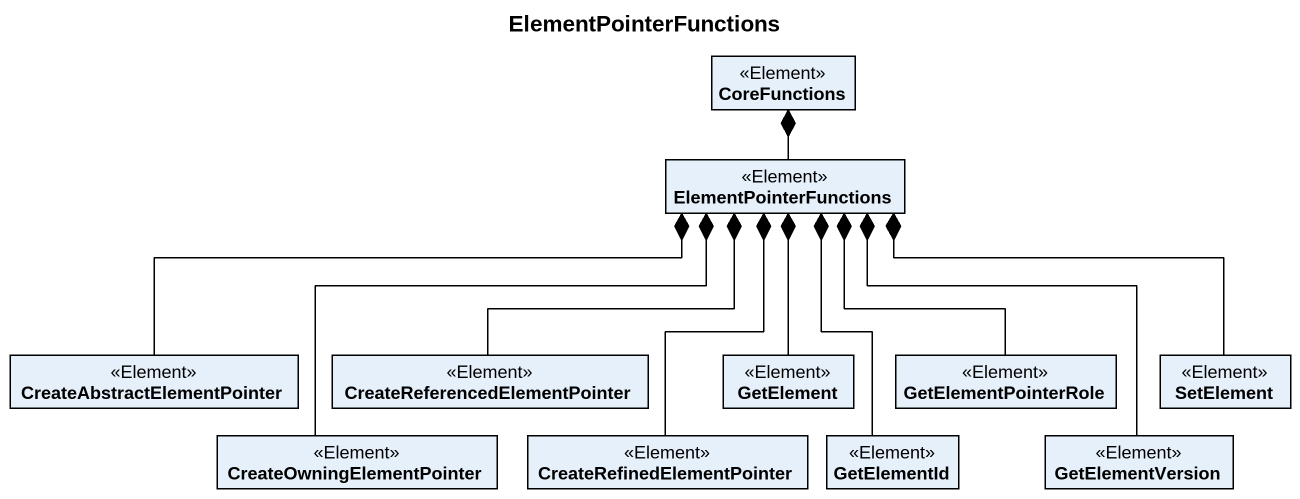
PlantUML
@startuml
title ElementPointerFunctions
hide circle
hide empty members
class CoreFunctions <<Element>>
class ElementPointerFunctions <<Element>>
class CreateAbstractElementPointer <<Element>>
class "CreateReferencedElementPointer" as CreateReferencedElementPoint <<Element>>
class GetElement <<Element>>
class GetElementPointerRole <<Element>>
class SetElement <<Element>>
class CreateOwningElementPointer <<Element>>
class CreateRefinedElementPointer <<Element>>
class GetElementId <<Element>>
class GetElementVersion <<Element>>
CoreFunctions *-- ElementPointerFunctions
ElementPointerFunctions *-left- CreateAbstractElementPointer
ElementPointerFunctions *-- CreateReferencedElementPoint
ElementPointerFunctions *-- GetElement
ElementPointerFunctions *-- GetElementPointerRole
ElementPointerFunctions *-right- SetElement
ElementPointerFunctions *-- CreateOwningElementPointer
ElementPointerFunctions *-- CreateRefinedElementPointer
ElementPointerFunctions *-- GetElementId
ElementPointerFunctions *-- GetElementVersion
@enduml
